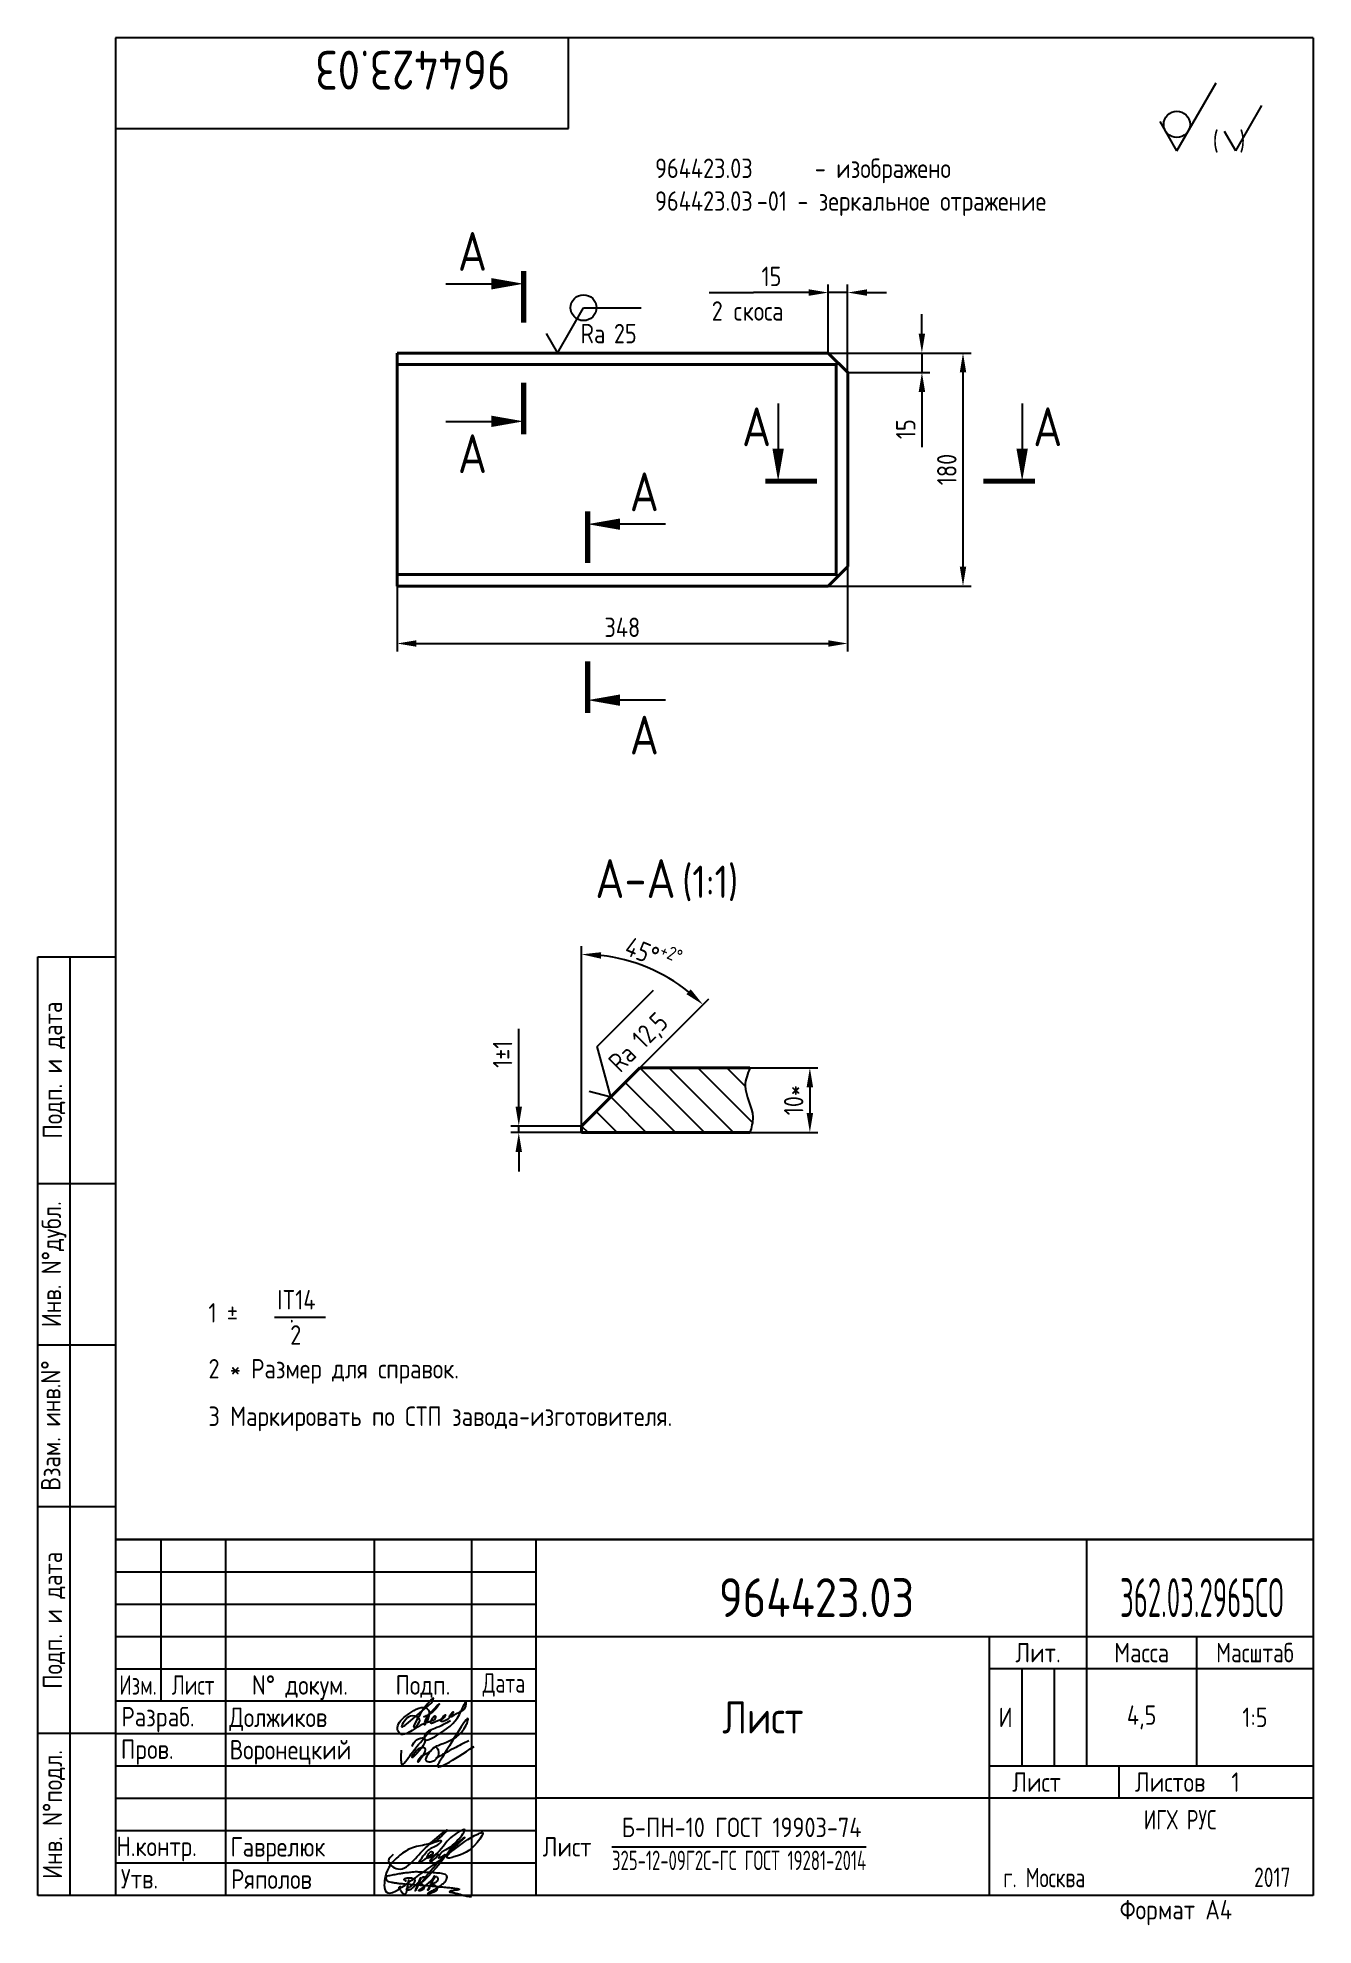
# Paper-space layout 'A4_MCad' of a CAD drawing. Header units: millimetres. Extents: x 12 to 209, y -1 to 291.
# The model-space entities are those that its viewports show. They can reach past a viewport. Long polylines and large blocks are cut down to what shows.
import ezdxf
from ezdxf.enums import TextEntityAlignment as Align

# ---------------------------------------------------------------- set-up
doc = ezdxf.new("R2010")
doc.units = ezdxf.units.MM
for name, color, linetype in [('Bord', 1, 'Continuous'), ('Cont', 6, 'Continuous'), ('DIM', 7, 'Continuous'), ('HATCH', 2, 'Continuous'), ('Text', 3, 'Continuous'), ('Textb', 6, 'Continuous')]:
    doc.layers.add(name, color=color, linetype=linetype)
doc.layers.get('Defpoints').off()
doc.styles.add('Style1', font='romans.shx', dxfattribs={"width": 0.8})
doc.dimstyles.new('Lin', dxfattribs={"dimtxt": 3, "dimasz": 3, "dimexe": 1.25, "dimexo": 0, "dimgap": 1, "dimtad": 1, "dimdec": 3, "dimtxsty": 'Style1', "dimcen": 2.5, "dimclrt": 3, "dimadec": 0, "dimazin": 0, "dimtfac": 1, "dimtdec": 3, "dimtmove": 0, "dimatfit": 3, "dimldrblk": 'DOT', "dimfxl": 1, "dimarcsym": 0})
doc.dimstyles.new('Lin5', dxfattribs={"dimscale": 5, "dimtxt": 3, "dimasz": 3, "dimexe": 1.25, "dimexo": 0, "dimgap": 1, "dimtad": 1, "dimdec": 3, "dimtxsty": 'Style1', "dimcen": 2.5, "dimclrt": 3, "dimadec": 0, "dimazin": 0, "dimtfac": 1, "dimtdec": 3, "dimtmove": 0, "dimatfit": 3, "dimldrblk": 'DOT', "dimfxl": 1, "dimarcsym": 0})

# ---------------------------------------------------------------- blocks, each defined once
blk = doc.blocks.new('A4')
at = {"layer": 'Bord'}
for p, q in [((20, 55), (85, 55)), ((20, 50), (85, 50)), ((20, 45), (85, 45)), ((160, 40), (160, 25)), ((165, 40), (165, 25)), ((20, 30), (85, 30)), ((20, 25), (85, 25)), ((20, 20), (85, 20)), ((20, 15), (85, 15)), ((20, 10), (85, 10))]:
    blk.add_line(p, q, dxfattribs=at)
at = {"layer": 'Cont'}
for p, q in [((205, 292), (20, 292)), ((20, 292), (20, 5)), ((90, 278), (90, 292)), ((205, 292), (205, 5)), ((20, 278), (90, 278)), ((8, 5), (8, 150)), ((8, 150), (20, 150)), ((13, 5), (13, 150)), ((8, 115), (20, 115)), ((20, 90), (8, 90)), ((20, 65), (8, 65)), ((205, 60), (20, 60)), ((20, 60), (205, 60)), ((27, 60), (27, 35)), ((37, 60), (37, 5)), ((60, 5), (60, 60)), ((75, 60), (75, 5)), ((85, 5), (85, 60)), ((170, 60), (170, 25)), ((85, 45), (205, 45)), ((155, 5), (155, 45)), ((187, 25), (187, 45)), ((20, 40), (85, 40)), ((205, 40), (155, 40)), ((85, 35), (20, 35)), ((20, 30), (8, 30)), ((155, 25), (205, 25)), ((175, 25), (175, 20)), ((205, 20), (85, 20)), ((20, 5), (8, 5)), ((205, 5), (20, 5))]:
    blk.add_line(p, q, dxfattribs=at)
at = {"layer": 'Text', "style": 'Style1', "width": 0.8}
for s, p in [('Подп. и дата', (10.5, 132.5)), ('Инв. N%%dдубл.', (10.5, 102.5)), ('Взам. инв.N%%d ', (10, 78.38)), ('Подп. и дата', (10.5, 47.5)), ('Инв. N%%dподл.', (10.5, 17.5))]:
    blk.add_text(s, height=3, rotation=90, dxfattribs=at).set_placement(p, align=Align.MIDDLE)
at = {"layer": 'Text', "style": 'Style1'}
for s, width, p in [('Лит.', 0.8, (162.5, 42.5)), ('Масса', 0.8, (178.5, 42.5)), ('Масштаб', 0.75, (196, 42.5)), ('Изм.', 0.7, (23.5, 37.5)), ('Лист', 0.7, (32, 37.5)), ('N%%d докум.', 0.8, (48.5, 37.5)), ('Подп.', 0.8, (67.5, 37.5)), ('Лист', 0.8, (162.27, 22.5)), ('Листов', 0.8, (182.9, 22.5))]:
    blk.add_text(s, height=3, dxfattribs=dict(at, width=width)).set_placement(p, align=Align.MIDDLE_CENTER)
at = {"layer": 'Text', "style": 'Style1', "width": 0.7}
for s, p in [('Дата', (80, 37.5)), ('ИГХ РУС', (184.45, 16.69))]:
    blk.add_text(s, height=3, dxfattribs=at).set_placement(p, align=Align.MIDDLE)
at = {"layer": 'Text', "style": 'Style1'}
for s, width, p in [('Разpаб.', 0.8, (20.92, 31.1)), ('Пpов.', 0.8, (20.84, 26.08)), ('Утв.', 0.8, (20.84, 6.06)), ('г. Москва', 0.7, (157.12, 6.25)), ('Фоpмат А4', 0.8, (175.11, 1.29))]:
    blk.add_text(s, height=3, dxfattribs=dict(at, width=width)).set_placement(p)
for tag, p, width in [('ФИО', (39, 31), 0.8), ('ФИО', (39, 26), 0.8), ('ГОСТ_СОРТАМЕНТА', (98.19, 14), 0.8), ('ФИО', (39, 11), 0.8), ('ФИО', (39, 6), 0.8), ('200', (192.85, 6.29), 0.7)]:
    blk.add_attdef(tag, p, '', height=3, dxfattribs=dict(at, width=width))
at = {"layer": 'Text', "style": 'Style1', "width": 0.8}
for tag, p in [('И', (157.49, 32.5)), ('700', (178.5, 32.5)), ('1:20', (196, 32.5))]:
    blk.add_attdef(tag, text='', height=3, dxfattribs=at).set_placement(p, align=Align.MIDDLE)
blk.add_attdef('Сборочный_чертеж', text='', height=3, dxfattribs=at).set_placement((120, 21.3), align=Align.CENTER)
for tag, p in [('1', (171.12, 22.5)), ('2', (193, 22.5))]:
    blk.add_attdef(tag, text='', height=3, dxfattribs=at).set_placement(p, align=Align.MIDDLE_CENTER)
blk.add_attdef('ЛИСТ', text='', height=3, dxfattribs=at).set_placement((85.99, 12.5), align=Align.MIDDLE_LEFT)
at = {"layer": 'Text', "style": 'Style1', "width": 0.7}
blk.add_attdef('%%OГОСТ_ТЕХ._ТРЕБОВАНИЙ', text='', height=3, dxfattribs=at).set_placement((98.19, 8), align=Align.BOTTOM_LEFT)
at = {"layer": 'Textb', "style": 'Style1', "width": 0.8}
blk.add_attdef('1234567', (81, 290), '', height=6, rotation=180, dxfattribs=at)
blk.add_attdef('1234567', (123.4, 48), '', height=6, dxfattribs=at)
for tag, height, p in [('123ХЯ', 6, (183.62, 48)), ('НАИМЕНОВАНИЕ', 5, (120, 30))]:
    blk.add_attdef(tag, text='', height=height, dxfattribs=at).set_placement(p, align=Align.CENTER)
blk = doc.blocks.new('sherISO_12')
at = {"layer": 'Cont'}
for q in [(-15, -6.96), (-23.66, -12.96)]:
    blk.add_line((-21.06, -17.46), q, dxfattribs=at)
blk.add_circle((-21.06, -13.39), 2.03, dxfattribs=at)
at = {"layer": 'Text'}
for q in [(-7.92, -10.46), (-13.69, -14.46)]:
    blk.add_line((-11.96, -17.46), q, dxfattribs=at)
at = {"layer": 'Text', "style": 'Style1', "width": 0.8}
blk.add_text('(  )', height=3, dxfattribs=at).set_placement((-15.53, -17.46))
blk = doc.blocks.new('ZNAK22')
at = {"layer": 'Text', "style": 'Style1', "width": 0.8}
for s, p in [(' - изображено', (21.01, 5.57)), ('-01 - зеркальное отражение', (13.64, 0.51))]:
    blk.add_text(s, height=3, dxfattribs=at).set_placement(p)
for p in [(13.01, 5.57), (13.01, 0.51)]:
    blk.add_attdef('000000', text='', height=3, dxfattribs=at).set_placement(p, align=Align.RIGHT)
blk = doc.blocks.new('A$C63F45750')
at = {"layer": 'Text'}
for points, knots in [([(3.17, 2.37), (3.12, 2.38), (3.04, 2.41), (2.94, 2.5), (2.85, 2.57), (2.79, 2.69), (2.87, 2.77), (2.99, 2.84), (3.16, 2.89), (3.36, 2.93), (3.6, 2.95), (3.82, 2.92), (4.05, 2.87), (4.25, 2.78), (4.45, 2.63), (4.46, 2.42), (4.38, 2.26), (4.28, 2.1), (4.17, 1.94), (4.03, 1.78), (3.89, 1.62), (3.75, 1.52), (3.63, 1.43), (3.49, 1.36), (3.35, 1.3), (3.24, 1.25), (3.16, 1.21), (3.12, 1.15), (3.19, 1.1), (3.27, 1.09), (3.4, 1.07), (3.55, 1.07), (3.72, 1.12), (3.92, 1.19), (4.1, 1.34), (4.26, 1.51), (4.44, 1.65), (4.59, 1.81), (4.74, 1.93), (4.84, 2.04), (4.93, 2.14), (5.07, 2.29), (5.19, 2.53), (5.28, 2.68), (5.35, 2.96), (5.23, 2.66), (5.2, 2.44), (5.04, 2.09), (4.95, 1.81), (4.86, 1.57), (4.75, 1.31), (4.67, 1.12), (4.46, 0.78), (4.62, 1.17), (4.71, 1.45), (4.88, 1.74), (5.01, 2), (5.08, 2.19), (5.19, 2.4), (5.32, 2.58), (5.4, 2.75), (5.52, 2.89), (5.65, 3.04), (5.85, 3.1), (6.02, 3.03), (6.08, 2.87), (6.03, 2.7), (5.9, 2.51), (5.7, 2.37), (5.55, 2.23), (5.4, 2.17), (5.31, 2.12), (5.12, 2.09), (5.35, 2.07), (5.48, 2), (5.64, 1.93), (5.75, 1.8), (5.85, 1.67), (5.89, 1.54), (5.89, 1.37), (5.8, 1.2), (5.63, 1.06), (5.41, 0.94), (5.23, 0.86), (5.02, 0.92), (5.13, 1.1), (5.28, 1.16), (5.44, 1.27), (5.61, 1.36), (5.74, 1.46), (5.86, 1.53), (5.95, 1.61), (6.05, 1.69), (6.15, 1.77), (6.28, 1.87), (6.46, 2.02), (6.65, 2.19), (6.83, 2.37), (6.98, 2.49), (7.11, 2.61), (7.2, 2.74), (7.32, 2.84), (7.42, 2.97), (7.48, 3.08), (7.48, 3.27), (7.34, 3.08), (7.28, 2.94), (7.18, 2.69), (7.1, 2.46), (7, 2.22), (6.93, 1.98), (6.83, 1.78), (6.73, 1.55), (6.67, 1.34), (6.6, 1.14), (6.56, 1.03), (6.39, 0.99), (6.62, 1.33), (6.75, 1.54), (6.93, 1.87), (7.05, 2.08), (7.18, 2.32), (7.33, 2.6), (7.47, 2.89), (7.6, 3.07), (7.79, 3.18), (7.95, 3.01), (8, 2.81), (7.99, 2.62), (7.94, 2.46), (7.83, 2.33), (7.69, 2.22), (7.53, 2.11), (7.37, 2.03), (7.21, 1.99), (7.11, 1.97), (6.89, 1.98), (7.07, 1.94), (7.15, 1.9), (7.27, 1.88), (7.39, 1.84), (7.52, 1.81), (7.62, 1.72), (7.7, 1.62), (7.78, 1.51), (7.83, 1.39), (7.87, 1.26), (7.88, 1.13), (7.86, 0.99), (7.75, 0.88), (7.6, 0.77), (7.4, 0.73), (7.19, 0.66), (6.97, 0.55), (6.71, 0.48), (6.57, 0.44), (6.42, 0.42), (6.52, 0.58), (6.61, 0.64), (6.81, 0.78), (7.06, 0.89), (7.33, 1.04), (7.55, 1.16), (7.7, 1.24), (7.84, 1.32), (7.99, 1.43), (8.21, 1.58), (8.48, 1.76), (8.74, 1.95), (8.97, 2.12), (9.1, 2.29), (9.23, 2.44), (9.3, 2.6), (9.37, 2.74), (9.42, 2.92), (9.45, 3.13), (9.21, 3.48), (8.67, 3.59), (8.09, 3.63), (7.57, 3.66), (7.06, 3.74), (6.57, 3.75), (6.09, 3.74), (5.67, 3.78), (5.28, 3.78), (4.96, 3.81), (4.65, 3.83), (4.31, 3.82), (3.97, 3.79), (3.61, 3.74), (3.22, 3.67), (2.86, 3.66), (2.53, 3.61), (2.18, 3.52), (1.78, 3.54), (1.38, 3.37), (0.96, 3.35), (0.58, 3.24), (0.25, 3.19), (0.03, 3.06), (-0.03, 2.83), (0.02, 2.6), (0.26, 2.38), (0.59, 2.33), (1, 2.2), (1.48, 2.15), (1.93, 2.05), (2.35, 2.02), (2.72, 2.01), (3.11, 1.94), (3.68, 1.94), (4.25, 1.83), (4.91, 1.87), (5.53, 1.76), (6.13, 1.72), (6.73, 1.71), (7.32, 1.62), (7.99, 1.55), (8.64, 1.54), (9.16, 1.46), (9.61, 1.42), (10.03, 1.4), (10.41, 1.32), (10.73, 1.29), (11.01, 1.24), (11.18, 1.23), (11.42, 1.14), (11.18, 1.06), (11.01, 1.03), (10.71, 0.98), (10.37, 0.92), (10.1, 0.91), (9.65, 0.75), (10.22, 0.67), (10.54, 0.59), (11.08, 0.47), (11.61, 0.35), (12.17, 0.15), (12.64, 0.08), (12.98, 0.03), (13.11, 0.01), (13.18, 0)], [0, 0, 0, 0, 0.153866, 0.270441, 0.388867, 0.510533, 0.592156, 0.71333, 0.90842, 1.11344, 1.349254, 1.61246, 1.782219, 2.047249, 2.291879, 2.451528, 2.651081, 2.806158, 3.017979, 3.227348, 3.462381, 3.633009, 3.75766, 3.920516, 4.080796, 4.214529, 4.291786, 4.349969, 4.397594, 4.50822, 4.594826, 4.799244, 4.954392, 5.128468, 5.437537, 5.632649, 5.842485, 6.094987, 6.293219, 6.410959, 6.551192, 6.687808, 7.022147, 7.294342, 7.425356, 7.52079, 7.946481, 8.313051, 8.59833, 8.833695, 9.090496, 9.427695, 9.601191, 9.883219, 10.093306, 10.673943, 10.798776, 10.974628, 11.287247, 11.486184, 11.648652, 11.848902, 12.027194, 12.25348, 12.40059, 12.537783, 12.716293, 12.91523, 13.208551, 13.438489, 13.549668, 13.67779, 13.77127, 13.930001, 14.029091, 14.272112, 14.434836, 14.547084, 14.739051, 14.830983, 15.061241, 15.268922, 15.500489, 15.788979, 15.879568, 16.024283, 16.221854, 16.418714, 16.593102, 16.783247, 16.91018, 17.018213, 17.135263, 17.278205, 17.430482, 17.620087, 17.979626, 18.191789, 18.388716, 18.565718, 18.714854, 18.857929, 19.039974, 19.171375, 19.283034, 19.400085, 19.618058, 19.882245, 20.150781, 20.377854, 20.649532, 20.89723, 21.042543, 21.40016, 21.557817, 21.667145, 21.752781, 21.926256, 22.412297, 22.813145, 22.961412, 23.171289, 23.607257, 23.940428, 24.110007, 24.291214, 24.48084, 24.697609, 24.904078, 25.034245, 25.218018, 25.407651, 25.573473, 25.787447, 25.930292, 26.051316, 26.18846, 26.285312, 26.406799, 26.52425, 26.630463, 26.793722, 26.898606, 27.029313, 27.171012, 27.314101, 27.419918, 27.580557, 27.709367, 27.829268, 28.024364, 28.266961, 28.41242, 28.705761, 28.989137, 29.187748, 29.233768, 29.332802, 29.529535, 29.667094, 30.039923, 30.332117, 30.61061, 30.769982, 30.856778, 31.109923, 31.313488, 31.656425, 32.066331, 32.296628, 32.49714, 32.710276, 32.891468, 33.014834, 33.177747, 33.444503, 33.618009, 34.409008, 34.914636, 35.419802, 35.95397, 36.458179, 36.88069, 37.388403, 37.738353, 38.034261, 38.353468, 38.693154, 39.037638, 39.391136, 39.787481, 40.203773, 40.488977, 40.784975, 41.26625, 41.668005, 42.070065, 42.499388, 42.869834, 43.079573, 43.213439, 43.554591, 43.717296, 44.153724, 44.506336, 45.019111, 45.587859, 45.90191, 46.270392, 46.703958, 47.093115, 47.952647, 48.44014, 49.079253, 49.808223, 50.268654, 50.851051, 51.604831, 52.298429, 52.776925, 53.1907, 53.661988, 54.042386, 54.348524, 54.616841, 54.853814, 54.983777, 55.126096, 55.333328, 55.613101, 56.008732, 56.315809, 56.59982, 56.87931, 57.399251, 57.889617, 58.432507, 59.066698, 59.660314, 59.862668, 60.07277, 60.07277, 60.07277, 60.07277]), ([(2.31, 1.53), (2.26, 1.52), (2.17, 1.51), (2.06, 1.48), (1.93, 1.38), (2.07, 1.25), (2.14, 1.11), (2.26, 0.93), (2.39, 0.72), (2.57, 0.54), (2.71, 0.44), (2.86, 0.4), (3.02, 0.43), (3.14, 0.54), (3.21, 0.79), (3.25, 1.07), (3.31, 1.4), (3.35, 1.67), (3.38, 1.92), (3.47, 2.19), (3.5, 2.43), (3.54, 2.59), (3.56, 2.64)], [0, 0, 0, 0, 0.15847, 0.269731, 0.363591, 0.555514, 0.688037, 0.848606, 1.204359, 1.433632, 1.58673, 1.729549, 1.880686, 2.057874, 2.19169, 2.63505, 2.928153, 3.184121, 3.441863, 3.696117, 4.025873, 4.178055, 4.178055, 4.178055, 4.178055])]:
    blk.add_open_spline(points, degree=3, knots=knots, dxfattribs=at)
blk = doc.blocks.new('*D25')
at = {"layer": 'DIM', "color": 0, "lineweight": -2, "transparency": 16777216}
for p, q in [((37.27, -850.92), (47.78, -850.92)), ((46.53, -853.92), (46.53, -857.92)), ((37.28, -860.92), (47.78, -860.92))]:
    blk.add_line(p, q, dxfattribs=at)
at = {"layer": 'DIM', "color": 0, "transparency": 16777216}
for points in [[(46.03, -853.92), (47.03, -853.92), (46.53, -850.92)], [(46.03, -857.92), (47.03, -857.92), (46.53, -860.92)]]:
    blk.add_solid(points, dxfattribs=at)
at = {"layer": 'DIM', "color": 3, "transparency": 16777216, "insert": (44.03, -855.92), "char_height": 3, "attachment_point": 5, "rotation": 90, "style": 'Style1'}
blk.add_mtext('10*', dxfattribs=at)
blk = doc.blocks.new('_Dot')
at = {"color": 0, "linetype": 'ByBlock', "lineweight": -2}
blk.add_line((-0.5, 0), (-1, 0), dxfattribs=at)
at = {"color": 0, "linetype": 'ByBlock', "const_width": 0.5}
blk.add_lwpolyline([(-0.25, 0, 1), (0.25, 0, 1)], format="xyb", close=True, dxfattribs=at)
blk = doc.blocks.new('*D26')
at = {"layer": 'DIM', "color": 0, "lineweight": -2, "transparency": 16777216}
for p, q in [((1.57, -856.92), (1.57, -844.92)), ((11.28, -859.92), (0.32, -859.92)), ((1.57, -860.92), (1.57, -859.92)), ((11.28, -860.92), (0.32, -860.92)), ((1.57, -863.92), (1.57, -866.92))]:
    blk.add_line(p, q, dxfattribs=at)
at = {"layer": 'DIM', "color": 0, "transparency": 16777216}
for points in [[(1.07, -856.92), (2.07, -856.92), (1.57, -859.92)], [(1.07, -863.92), (2.07, -863.92), (1.57, -860.92)]]:
    blk.add_solid(points, dxfattribs=at)
at = {"layer": 'DIM', "color": 3, "transparency": 16777216, "insert": (-0.93, -848.83), "char_height": 3, "attachment_point": 5, "rotation": 90, "style": 'Style1'}
blk.add_mtext('\\A1;1%%p1', dxfattribs=at)
blk = doc.blocks.new('ZNAK02')
at = {"layer": 'Textb', "style": 'Style1', "width": 0.8}
blk.add_attdef('А-А', text='', height=6, dxfattribs=at).set_placement((13.92, -0.06), align=Align.RIGHT)
blk.add_attdef('SC(1)', (14.94, -0.06), '', height=5, dxfattribs=at)
blk = doc.blocks.new('*D27')
at = {"layer": 'DIM', "color": 0, "lineweight": -2, "transparency": 16777216}
for p, q in [((11.28, -859.92), (11.28, -832.14)), ((20.28, -850.92), (30.92, -840.28))]:
    blk.add_line(p, q, dxfattribs=at)
blk.add_arc((11.28, -859.92), 26.52, 51.4841, 83.5159, dxfattribs=at)
at = {"layer": 'DIM', "color": 0, "transparency": 16777216}
for points in [[(14.25, -834.06), (14.3, -833.06), (11.28, -833.39)], [(28.13, -838.79), (27.46, -839.54), (30.03, -841.16)]]:
    blk.add_solid(points, dxfattribs=at)
at = {"layer": 'DIM', "color": 3, "transparency": 16777216, "insert": (22.39, -833.1), "char_height": 3, "attachment_point": 5, "rotation": 337.5, "style": 'Style1'}
blk.add_mtext('\\A1;45°{\\H0.7x;\\S+2°^ ;}', dxfattribs=at)
blk = doc.blocks.new('sherISO_01')
at = {"layer": 'Text'}
blk.add_line((4.04, 7), (16.36, 7), dxfattribs=at)
blk.add_lwpolyline([(-1.73, 3), (0, 0), (4.04, 7)], dxfattribs=at)
at = {"layer": 'Text', "style": 'Style1', "width": 0.8}
blk.add_text('Ra', height=3, dxfattribs=at).set_placement((3.58, 1.5))
blk.add_attdef('12,5', (8.73, 1.5), '', height=3, dxfattribs=at)
blk = doc.blocks.new('A$C6CF913E7')
at = {"layer": 'Text'}
blk.add_circle((0, 0), 2, dxfattribs=at)
blk = doc.blocks.new('sherISO_07')
at = {"layer": 'Text'}
blk.add_line((4.041, 7), (12.927, 7), dxfattribs=at)
blk.add_lwpolyline([(-1.732, 3), (0, 0), (4.041, 7)], dxfattribs=at)
blk.add_blockref('A$C6CF913E7', (4.041, 7))
at = {"layer": 'Text', "style": 'Style1', "width": 0.8}
blk.add_text('Ra', height=3, dxfattribs=at).set_placement((3.584, 1.5))
blk.add_attdef('25', (8.727, 1.5), '', height=3, dxfattribs=at)
blk = doc.blocks.new('razrez01')
at = {"layer": 'Text', "const_width": 0.8}
blk.add_lwpolyline([(0, 1.997), (0, -6.003)], dxfattribs=at)
at = {"layer": 'Text'}
blk.add_lwpolyline([(0, 0, 0, 1.76, 0), (-5, 0, 1.76, 1.76, 0)], format="xyseb", dxfattribs=at)
blk.add_lwpolyline([(-12, 0), (-5, 0)], dxfattribs=at)
at = {"layer": 'Textb', "style": 'Style1', "width": 0.8}
blk.add_attdef('A', (-10.16, 2), '', height=6, dxfattribs=at)
blk = doc.blocks.new('razrez02')
at = {"layer": 'Text', "const_width": 0.8}
blk.add_lwpolyline([(0, 5.997), (0, -2.003)], dxfattribs=at)
at = {"layer": 'Text'}
blk.add_lwpolyline([(0, 0, 0, 1.76, 0), (-5, 0, 1.76, 1.76, 0)], format="xyseb", dxfattribs=at)
blk.add_lwpolyline([(-12, 0), (-5, 0)], dxfattribs=at)
at = {"layer": 'Textb', "style": 'Style1', "width": 0.8}
blk.add_attdef('А', (-10.16, -8), '', height=6, dxfattribs=at)
blk = doc.blocks.new('*D30')
at = {"layer": 'DIM', "color": 0, "lineweight": -2, "transparency": 16777216}
for p, q in [((858.2, -373.07), (858.2, -358.07)), ((785.87, -388.07), (864.45, -388.07)), ((858.2, -388.07), (858.2, -403.07)), ((800.87, -403.07), (864.45, -403.07)), ((858.2, -418.07), (858.2, -460.78))]:
    blk.add_line(p, q, dxfattribs=at)
at = {"layer": 'DIM', "color": 0, "transparency": 16777216}
for points in [[(855.7, -373.07), (860.7, -373.07), (858.2, -388.07)], [(855.7, -418.07), (860.7, -418.07), (858.2, -403.07)]]:
    blk.add_solid(points, dxfattribs=at)
at = {"layer": 'DIM', "color": 3, "transparency": 16777216, "insert": (845.7, -446.92), "char_height": 15, "attachment_point": 5, "rotation": 90, "style": 'Style1'}
blk.add_mtext('15', dxfattribs=at)
blk = doc.blocks.new('*D31')
at = {"layer": 'DIM', "color": 0, "lineweight": -2, "transparency": 16777216}
for p, q in [((785.87, -388.07), (785.87, -335.11)), ((800.87, -403.07), (800.87, -335.11)), ((770.87, -341.36), (728.16, -341.36)), ((800.87, -341.36), (785.87, -341.36)), ((815.87, -341.36), (830.87, -341.36))]:
    blk.add_line(p, q, dxfattribs=at)
at = {"layer": 'DIM', "color": 0, "transparency": 16777216}
for points in [[(770.87, -338.86), (770.87, -343.86), (785.87, -341.36)], [(815.87, -338.86), (815.87, -343.86), (800.87, -341.36)]]:
    blk.add_solid(points, dxfattribs=at)
at = {"layer": 'DIM', "color": 3, "transparency": 16777216, "insert": (742.01, -328.86), "char_height": 15, "attachment_point": 5, "style": 'Style1'}
blk.add_mtext('15', dxfattribs=at)
blk = doc.blocks.new('*D32')
at = {"layer": 'DIM', "color": 0, "lineweight": -2, "transparency": 16777216}
for p, q in [((785.87, -388.07), (896.19, -388.07)), ((889.94, -553.07), (889.94, -403.07)), ((785.87, -568.07), (896.19, -568.07))]:
    blk.add_line(p, q, dxfattribs=at)
at = {"layer": 'DIM', "color": 0, "transparency": 16777216}
for points in [[(887.44, -403.07), (892.44, -403.07), (889.94, -388.07)], [(887.44, -553.07), (892.44, -553.07), (889.94, -568.07)]]:
    blk.add_solid(points, dxfattribs=at)
at = {"layer": 'DIM', "color": 3, "transparency": 16777216, "insert": (877.44, -478.07), "char_height": 15, "attachment_point": 5, "rotation": 90, "style": 'Style1'}
blk.add_mtext('180', dxfattribs=at)
blk = doc.blocks.new('*D33')
at = {"layer": 'DIM', "color": 0, "lineweight": -2, "transparency": 16777216}
for p, q in [((800.87, -553.07), (800.87, -618.72)), ((452.87, -568.07), (452.87, -618.72)), ((467.87, -612.47), (785.87, -612.47))]:
    blk.add_line(p, q, dxfattribs=at)
at = {"layer": 'DIM', "color": 0, "transparency": 16777216}
for points in [[(467.87, -609.97), (467.87, -614.97), (452.87, -612.47)], [(785.87, -609.97), (785.87, -614.97), (800.87, -612.47)]]:
    blk.add_solid(points, dxfattribs=at)
at = {"layer": 'DIM', "color": 3, "transparency": 16777216, "insert": (626.87, -599.97), "char_height": 15, "attachment_point": 5, "style": 'Style1'}
blk.add_mtext('348', dxfattribs=at)
blk = doc.blocks.new('razrez07')
at = {"layer": 'Text'}
blk.add_lwpolyline([(0, 12), (0, 5)], dxfattribs=at)
blk.add_lwpolyline([(0, 0, 0, 1.76, 0), (0, 5, 1.76, 1.76, 0)], format="xyseb", dxfattribs=at)
at = {"layer": 'Text', "const_width": 0.8}
blk.add_lwpolyline([(-1.997, 0), (6.003, 0)], dxfattribs=at)
at = {"layer": 'Textb', "style": 'Style1', "width": 0.8}
blk.add_attdef('А', (-5.586, 5.4), '', height=6, dxfattribs=at)
blk = doc.blocks.new('razrez08')
at = {"layer": 'Text'}
blk.add_lwpolyline([(0, 12), (0, 5)], dxfattribs=at)
blk.add_lwpolyline([(0, 0, 0, 1.76, 0), (0, 5, 1.76, 1.76, 0)], format="xyseb", dxfattribs=at)
at = {"layer": 'Text', "const_width": 0.8}
blk.add_lwpolyline([(1.997, 0), (-6.003, 0)], dxfattribs=at)
at = {"layer": 'Textb', "style": 'Style1', "width": 0.8}
blk.add_attdef('А', (1.7, 5.4), '', height=6, dxfattribs=at)
blk = doc.blocks.new('razrez03')
at = {"layer": 'Text', "const_width": 0.8}
blk.add_lwpolyline([(0, 1.997), (0, -6.003)], dxfattribs=at)
at = {"layer": 'Text'}
blk.add_lwpolyline([(0, 0, 0, 1.76, 0), (5, 0, 1.76, 1.76, 0)], format="xyseb", dxfattribs=at)
blk.add_lwpolyline([(12, 0), (5, 0)], dxfattribs=at)
at = {"layer": 'Textb', "style": 'Style1', "width": 0.8}
blk.add_attdef('A', (6.5, 2), '', height=6, dxfattribs=at)
blk = doc.blocks.new('razrez04')
at = {"layer": 'Text', "const_width": 0.8}
blk.add_lwpolyline([(0, 5.997), (0, -2.003)], dxfattribs=at)
at = {"layer": 'Text'}
blk.add_lwpolyline([(0, 0, 0, 1.76, 0), (5, 0, 1.76, 1.76, 0)], format="xyseb", dxfattribs=at)
blk.add_lwpolyline([(12, 0), (5, 0)], dxfattribs=at)
at = {"layer": 'Textb', "style": 'Style1', "width": 0.8}
blk.add_attdef('A', (6.5, -8.4), '', height=6, dxfattribs=at)

msp = doc.modelspace()

# ---------------------------------------------------------------- hatches: boundary and pattern name
at = {"layer": 'HATCH'}
h = msp.add_hatch(dxfattribs=at)
h.set_pattern_fill('ANSI31', color=256, angle=90)
edge = h.paths.add_edge_path()
edge.add_spline(control_points=[(37.2758, -860.9166), (37.5063, -860.1309), (38.2195, -857.6995), (35.9069, -854.3808), (36.9044, -851.8401), (37.2669, -850.9166)], knot_values=[0, 0, 0, 0, 2.39467105, 7.40966556, 10.27288337, 10.27288337, 10.27288337, 10.27288337], degree=3, periodic=0)
edge.add_line((37.2669, -850.9166), (20.2801, -850.9166))
edge.add_line((20.2801, -850.9166), (11.2801, -859.9166))
edge.add_line((11.2801, -859.9166), (11.2801, -860.9166))
edge.add_line((11.2801, -860.9166), (37.2758, -860.9166))

# ---------------------------------------------------------------- linework, layer by layer
at = {"layer": 'Bord'}
msp.add_open_spline([(37.2669, -850.9166), (36.9044, -851.8401), (35.9069, -854.3808), (38.2195, -857.6995), (37.5063, -860.1309), (37.2758, -860.9166)], degree=3, knots=[0, 0, 0, 0, 2.86321781, 7.87821232, 10.27288337, 10.27288337, 10.27288337, 10.27288337], dxfattribs=at)
at = {"layer": 'Cont', "lineweight": 40}
for p, q in [((452.8696, -388.0671), (452.8696, -568.0671)), ((452.8696, -388.0671), (785.8711, -388.0671)), ((785.8711, -388.0671), (800.8711, -403.0671)), ((791.8711, -397.0671), (793.3711, -395.5671)), ((452.8696, -397.0671), (791.8711, -397.0671)), ((791.8711, -397.0671), (791.8711, -559.0671)), ((800.8711, -403.0671), (800.8711, -553.0671)), ((785.8711, -568.0671), (800.8711, -553.0671)), ((452.8696, -559.0671), (791.8711, -559.0671)), ((791.8711, -559.0671), (793.3711, -560.5671)), ((452.8696, -568.0671), (785.8711, -568.0671)), ((11.2801, -859.9166), (20.2801, -850.9166)), ((37.2669, -850.9166), (20.2801, -850.9166)), ((11.2801, -860.9166), (11.2801, -859.9166)), ((37.2758, -860.9166), (11.2801, -860.9166))]:
    msp.add_line(p, q, dxfattribs=at)
at = {"layer": 'DIM'}
msp.add_line((693.9315, -341.3627), (728.1568, -341.3627), dxfattribs=at)

# ---------------------------------------------------------------- block references
at = {"layer": 'Cont'}
msp.add_blockref('ZNAK02', (11.8782, -824.623), dxfattribs=at).add_auto_attribs({'А-А': 'А-А', 'SC(1)': '(1:1)'})
at = {"layer": 'DIM', "xscale": 5, "yscale": 5, "zscale": 5}
for name, p, values in [('razrez01', (550.6361, -334.5775), {'A': 'А'}), ('sherISO_07', (576.6916, -388.0671), {'25': '25'}), ('razrez02', (550.6361, -440.8511), {'А': 'А'}), ('razrez07', (747.1798, -487.048), {'А': 'А'}), ('razrez08', (935.6206, -487.048), {'А': 'А'}), ('razrez03', (600.0749, -520.2883), {'A': 'А'}), ('razrez04', (600.0749, -656.2379), {'A': 'А'})]:
    msp.add_blockref(name, p, dxfattribs=at).add_auto_attribs(values)
at = {"layer": 'DIM', "rotation": 45.00000000000142}
msp.add_blockref('sherISO_01', (15.7801, -855.4166), dxfattribs=at).add_auto_attribs({'12,5': '12,5'})

# ---------------------------------------------------------------- texts
at = {"layer": 'Text', "style": 'Style1', "width": 0.8}
msp.add_text('2 cкоса', height=15, dxfattribs=at).set_placement((695.8801, -363.1048))

# ---------------------------------------------------------------- dimensions: what is measured, and where the dimension line sits
at = {"layer": 'DIM'}
dim = msp.add_linear_dim(base=(800.8711, -341.3627), p1=(785.8711, -388.0671), p2=(800.8711, -403.0671), dimstyle='Lin5', dxfattribs=at)
dim.commit()
dim.dimension.update_dxf_attribs({"geometry": '*D31', "text_midpoint": (742.0139, -341.3627), "dimtype": 160})
dim = msp.add_linear_dim(base=(858.1997, -388.0671), p1=(800.8711, -403.0671), p2=(785.8711, -388.0671), angle=90, dimstyle='Lin5', dxfattribs=at)
dim.commit()
dim.dimension.update_dxf_attribs({"geometry": '*D30', "text_midpoint": (858.1997, -446.9242), "dimtype": 160})
dim = msp.add_linear_dim(base=(889.939, -388.0671), p1=(785.8711, -568.0671), p2=(785.8711, -388.0671), angle=90, dimstyle='Lin5', dxfattribs=at)
dim.commit()
dim.dimension.update_dxf_attribs({"geometry": '*D32', "text_midpoint": (877.439, -478.0671)})
dim = msp.add_linear_dim(base=(800.8711, -612.4687), p1=(452.8696, -568.0671), p2=(800.8711, -553.0671), dimstyle='Lin5', override={"dimdec": 0}, dxfattribs=at)
dim.commit()
dim.dimension.update_dxf_attribs({"geometry": '*D33', "text_midpoint": (626.8704, -599.9687)})
dim = msp.add_angular_dim_2l(base=(24.5417, -836.9469), line1=((11.2801, -860.9166), (11.2801, -859.9166)), line2=((11.2801, -859.9166), (20.2801, -850.9166)), text='\\A1;<>{\\H0.7x;\\S+2°^ ;}', dimstyle='Lin', dxfattribs=at)
dim.commit()
dim.dimension.update_dxf_attribs({"geometry": '*D27', "text_midpoint": (22.3868, -833.1027)})
dim = msp.add_linear_dim(base=(1.5697, -859.9166), p1=(11.2801, -860.9166), p2=(11.2801, -859.9166), angle=90, text='\\A1;<>%%p1', dimstyle='Lin', override={"dimtp": 0, "dimtm": 0, "dimtdec": 3, "dimtzin": 8}, dxfattribs=at)
dim.commit()
dim.dimension.update_dxf_attribs({"geometry": '*D26', "text_midpoint": (1.5697, -848.8309), "dimtype": 160})
dim = msp.add_linear_dim(base=(46.5264, -860.9166), p1=(37.2669, -850.9166), p2=(37.2758, -860.9166), angle=90, text='<>*', dimstyle='Lin', dxfattribs=at)
dim.commit()
dim.dimension.update_dxf_attribs({"geometry": '*D25', "text_midpoint": (44.0264, -855.9166)})

psp = doc.layouts.new('A4_MCad')

# ---------------------------------------------------------------- linework, layer by layer
at = {"layer": 'Cont'}
psp.add_line((209.18, 291.09), (209.18, 4.09), dxfattribs=at)
at = {"layer": 'Text'}
psp.add_line((48.76, 93.4), (56.62, 93.4), dxfattribs=at)
for points, knots in [([(75.93, 31.07), (75.17, 30.65), (73.85, 29.92), (71.98, 29.34), (71.66, 27.41), (76.58, 30.51), (76.91, 31.12), (78.32, 34.14), (78.29, 32.71), (77.42, 32.58), (75.22, 31.11), (76.54, 32.86), (76, 31.35), (73.48, 30.24), (75.37, 32.41), (74.82, 31.21), (74.1, 31.24), (72.23, 30), (73.57, 32.26), (73.69, 31.16), (71.78, 30.72), (70.51, 29.89), (68.36, 28.54), (67.32, 30.27), (68.82, 31.69), (70.23, 32.65), (71.51, 33.29), (72.47, 32.88), (72.88, 31.89), (71.58, 29.57), (72.28, 31.86), (72.88, 32.31), (74.53, 34.12), (73.54, 32.67), (72.81, 32.13), (72.01, 31.74), (71.76, 31.61)], [0, 0, 0, 0, 2.703743, 4.672825, 5.02799, 7.955933, 13.437489, 13.883188, 14.189441, 16.413959, 17.478513, 18.47964, 18.959294, 20.910841, 22.003091, 22.470554, 23.533771, 24.710748, 26.01626, 26.201331, 27.488187, 30.382065, 32.258784, 33.069724, 35.439902, 37.010787, 38.612861, 39.32109, 39.818865, 41.83144, 42.782113, 44.494961, 45.867914, 46.467245, 48.290622, 49.101188, 49.101188, 49.101188, 49.101188]), ([(70.28, 30.28), (70.7, 31.2), (71.24, 32.38), (73.5, 34.95), (73.05, 33.78), (71.55, 32.75), (67.34, 28.64), (68.99, 31.39), (69.97, 32.07), (71.53, 31.38), (70.9, 30.57), (70.38, 29.88), (70.21, 30.15), (70.26, 30.23), (70.28, 30.28)], [0, 0, 0, 0, 4.062617, 5.226919, 5.800291, 6.663227, 11.774431, 12.938639, 14.11351, 15.354081, 16.396133, 16.918576, 17.03251, 17.182794, 17.182794, 17.182794, 17.182794]), ([(70.01, 27.09), (70.17, 27.47), (70.48, 28.22), (72.99, 28.78), (71.18, 26.33), (69.66, 25), (70.71, 26.99), (72.86, 27.06), (70.39, 23.76), (71.45, 25.97), (72.62, 25.87), (73.59, 27.37), (74.43, 25.99), (73.59, 24.66), (71.56, 24.65), (73.14, 27.06), (75.55, 27.73), (77.91, 29.01), (79.41, 33.44), (75.63, 26.91), (72.96, 22.77), (76.43, 25.04), (79.57, 27.09)], [0, 0, 0, 0, 1.213353, 2.399709, 5.497648, 5.861317, 7.611627, 8.43806, 10.837371, 11.583123, 13.461301, 14.534506, 15.162086, 17.217848, 17.944717, 20.123775, 21.948027, 26.460707, 27.144718, 34.52243, 35.159468, 41.304292, 41.304292, 41.304292, 41.304292]), ([(68.32, 26.53), (68.28, 26.08), (68.22, 25.42), (68.37, 23.88), (69.71, 25.78), (70.84, 27.21), (72.22, 28.82), (73.02, 29.76)], [0, 0, 0, 0, 1.523947, 2.237958, 3.351836, 5.856423, 9.374056, 9.374056, 9.374056, 9.374056]), ([(78.75, 27.98), (77.98, 27.59), (76.26, 26.72), (74.59, 25.77), (73.67, 25.24)], [0, 0, 0, 0, 2.587978, 5.77327, 5.77327, 5.77327, 5.77327]), ([(67.06, 10.4), (66.72, 10.09), (65.84, 9.28), (68.23, 7.42), (71.36, 10.68), (72.86, 12.29), (75.75, 14.51), (73.85, 12.43), (72.44, 11.91), (69.74, 11.53), (67.44, 9.86), (65.7, 7.82), (65.56, 3.3), (71.71, 7.67), (75.47, 10.28), (78.75, 12.98), (81.42, 14.11), (79.1, 10.78), (77.81, 10.47), (74.5, 9.4), (76.76, 11.84), (78.83, 13.55), (76.14, 11.75), (75.04, 9.65), (70.26, 4.52), (72.86, 8), (75.97, 11.22), (73.84, 9.42), (74.39, 10.75), (75.55, 11.28), (76.74, 12.13), (79, 14.98), (75.37, 12.87), (75.08, 11.57), (72.03, 8.97), (73.65, 9.66), (74.26, 10.88), (73.2, 10.1), (71.9, 9.57), (72.95, 11.22), (73.31, 10.5), (72.24, 10.04), (70.43, 8.29), (71.92, 10.53), (72.84, 11.49), (73.99, 11.8), (74.95, 12.84), (73.7, 12.35), (72.66, 11.95)], [0, 0, 0, 0, 1.17994, 3.087717, 5.863103, 12.338328, 12.854096, 14.088578, 16.834551, 19.302558, 21.570562, 25.210018, 27.650956, 31.348291, 40.129863, 44.562748, 45.223917, 46.979401, 51.214655, 52.099288, 55.323111, 56.227801, 58.471865, 60.028126, 65.752911, 68.466223, 71.038525, 71.934922, 72.780229, 73.495807, 76.028152, 77.999346, 80.11892, 83.1954, 85.334448, 86.270878, 87.060466, 88.110212, 88.803314, 89.989889, 90.197567, 90.706974, 92.884587, 94.19917, 96.055742, 97.375783, 97.753899, 99.636325, 99.636325, 99.636325, 99.636325])]:
    psp.add_open_spline(points, degree=3, knots=knots, dxfattribs=at)

# ---------------------------------------------------------------- block references
ref = psp.add_blockref('A4', (4.18, -0.91))
ref.add_attrib('ФИО', 'Должиков', (41.75, 30.09), dxfattribs={"layer": 'Text', "height": 3, "style": 'Style1', "width": 0.8})
ref.add_attrib('ФИО', 'Воронецкий', (41.82, 25.09), dxfattribs={"layer": 'Text', "height": 3, "style": 'Style1', "width": 0.8})
ref.add_attrib('ФИО', 'Гаврелюк', (41.96, 10.09), dxfattribs={"layer": 'Text', "height": 3, "style": 'Style1', "width": 0.8})
ref.add_attrib('ФИО', 'Ряполов', (42.03, 5.09), dxfattribs={"layer": 'Text', "height": 3, "style": 'Style1', "width": 0.8})
ref.add_attrib('123ХЯ', '362.03.2965СО', dxfattribs={"layer": 'Textb', "height": 6, "style": 'Style1', "width": 0.48}).set_placement((191.97, 47.09), align=Align.CENTER)
ref.add_attrib('1234567', '964423.03', (117.38, 47.09), dxfattribs={"layer": 'Textb', "height": 6, "style": 'Style1', "width": 0.8})
ref.add_attrib('НАИМЕНОВАНИЕ', 'Лист', dxfattribs={"layer": 'Textb', "height": 5, "style": 'Style1', "width": 0.8}).set_placement((124.18, 29.09), align=Align.CENTER)
ref.add_attrib('ЛИСТ', 'Лист', dxfattribs={"layer": 'Text', "height": 3, "style": 'Style1', "width": 0.8}).set_placement((90.17, 11.59), align=Align.MIDDLE_LEFT)
ref.add_attrib('ГОСТ_СОРТАМЕНТА', 'Б-ПН-10 ГОСТ 19903-74', (102.37, 13.09), dxfattribs={"layer": 'Text', "height": 3, "style": 'Style1', "width": 0.8})
ref.add_attrib('%%OГОСТ_ТЕХ._ТРЕБОВАНИЙ', '%%O325-12-09Г2С-ГС ГОСТ 19281-2014', dxfattribs={"layer": 'Text', "height": 3, "style": 'Style1', "width": 0.6}).set_placement((100.87, 7.09), align=Align.BOTTOM_LEFT)
ref.add_attrib('И', 'И', dxfattribs={"layer": 'Text', "height": 3, "style": 'Style1', "width": 0.8}).set_placement((161.67, 31.59), align=Align.MIDDLE)
ref.add_attrib('700', '4,5', dxfattribs={"layer": 'Text', "height": 3, "style": 'Style1', "width": 0.8}).set_placement((182.68, 31.59), align=Align.MIDDLE)
ref.add_attrib('1:20', '1:5', dxfattribs={"layer": 'Text', "height": 3, "style": 'Style1', "width": 0.8}).set_placement((200.18, 31.59), align=Align.MIDDLE)
ref.add_attrib('2', '1', dxfattribs={"layer": 'Text', "height": 3, "style": 'Style1', "width": 0.8}).set_placement((197.18, 21.59), align=Align.MIDDLE_CENTER)
ref.add_attrib('200', '2017', (200.05, 5.38), dxfattribs={"layer": 'Text', "height": 3, "style": 'Style1', "width": 0.7})
ref.add_attrib('1234567', '964423.03', (85.18, 289.09), dxfattribs={"layer": 'Textb', "height": 6, "rotation": 180, "style": 'Style1', "width": 0.8})
at = {"layer": 'Cont'}
psp.add_blockref('A$C63F45750', (65.97, 3.88), dxfattribs=at)
at = {"layer": 'DIM'}
psp.add_blockref('sherISO_12', (209.18, 291.09), dxfattribs=at)
ref = psp.add_blockref('ZNAK22', (109.6, 263.85), dxfattribs=at)
ref.add_attrib('000000', '964423.03', dxfattribs={"layer": 'Text', "height": 3, "style": 'Style1', "width": 0.8}).set_placement((122.61, 264.36), align=Align.RIGHT)
ref.add_attrib('000000', '964423.03', dxfattribs={"layer": 'Text', "height": 3, "style": 'Style1', "width": 0.8}).set_placement((122.61, 269.42), align=Align.RIGHT)

# ---------------------------------------------------------------- texts
at = {"layer": 'Text', "style": 'Style1', "width": 0.8}
for s, p in [('IT14', (49.17, 94.61)), ('1 %%P     .', (38.55, 92.59)), ('2', (51.18, 89.17)), ('2 * Размер для справок.', (38.55, 83.95)), ('3 Маркировать по СТП завода-изготовителя.', (38.55, 76.61)), ('Н.контр.', (24.33, 10.16))]:
    psp.add_text(s, height=3, dxfattribs=at).set_placement(p)

# ---------------------------------------------------------------- viewports
at = {"layer": 'Defpoints'}
psp.add_viewport(center=(114.11, 222.56), size=(119.75, 92.339), view_center_point=(685.051, -487.1756), view_height=461.694931, dxfattribs=at)
psp.add_viewport(center=(111.57, 137.42), size=(74.61, 77.956), view_center_point=(26.6643, -845.4449), view_height=77.95643, status=3, dxfattribs=at)

doc.saveas('drawing.dxf')
